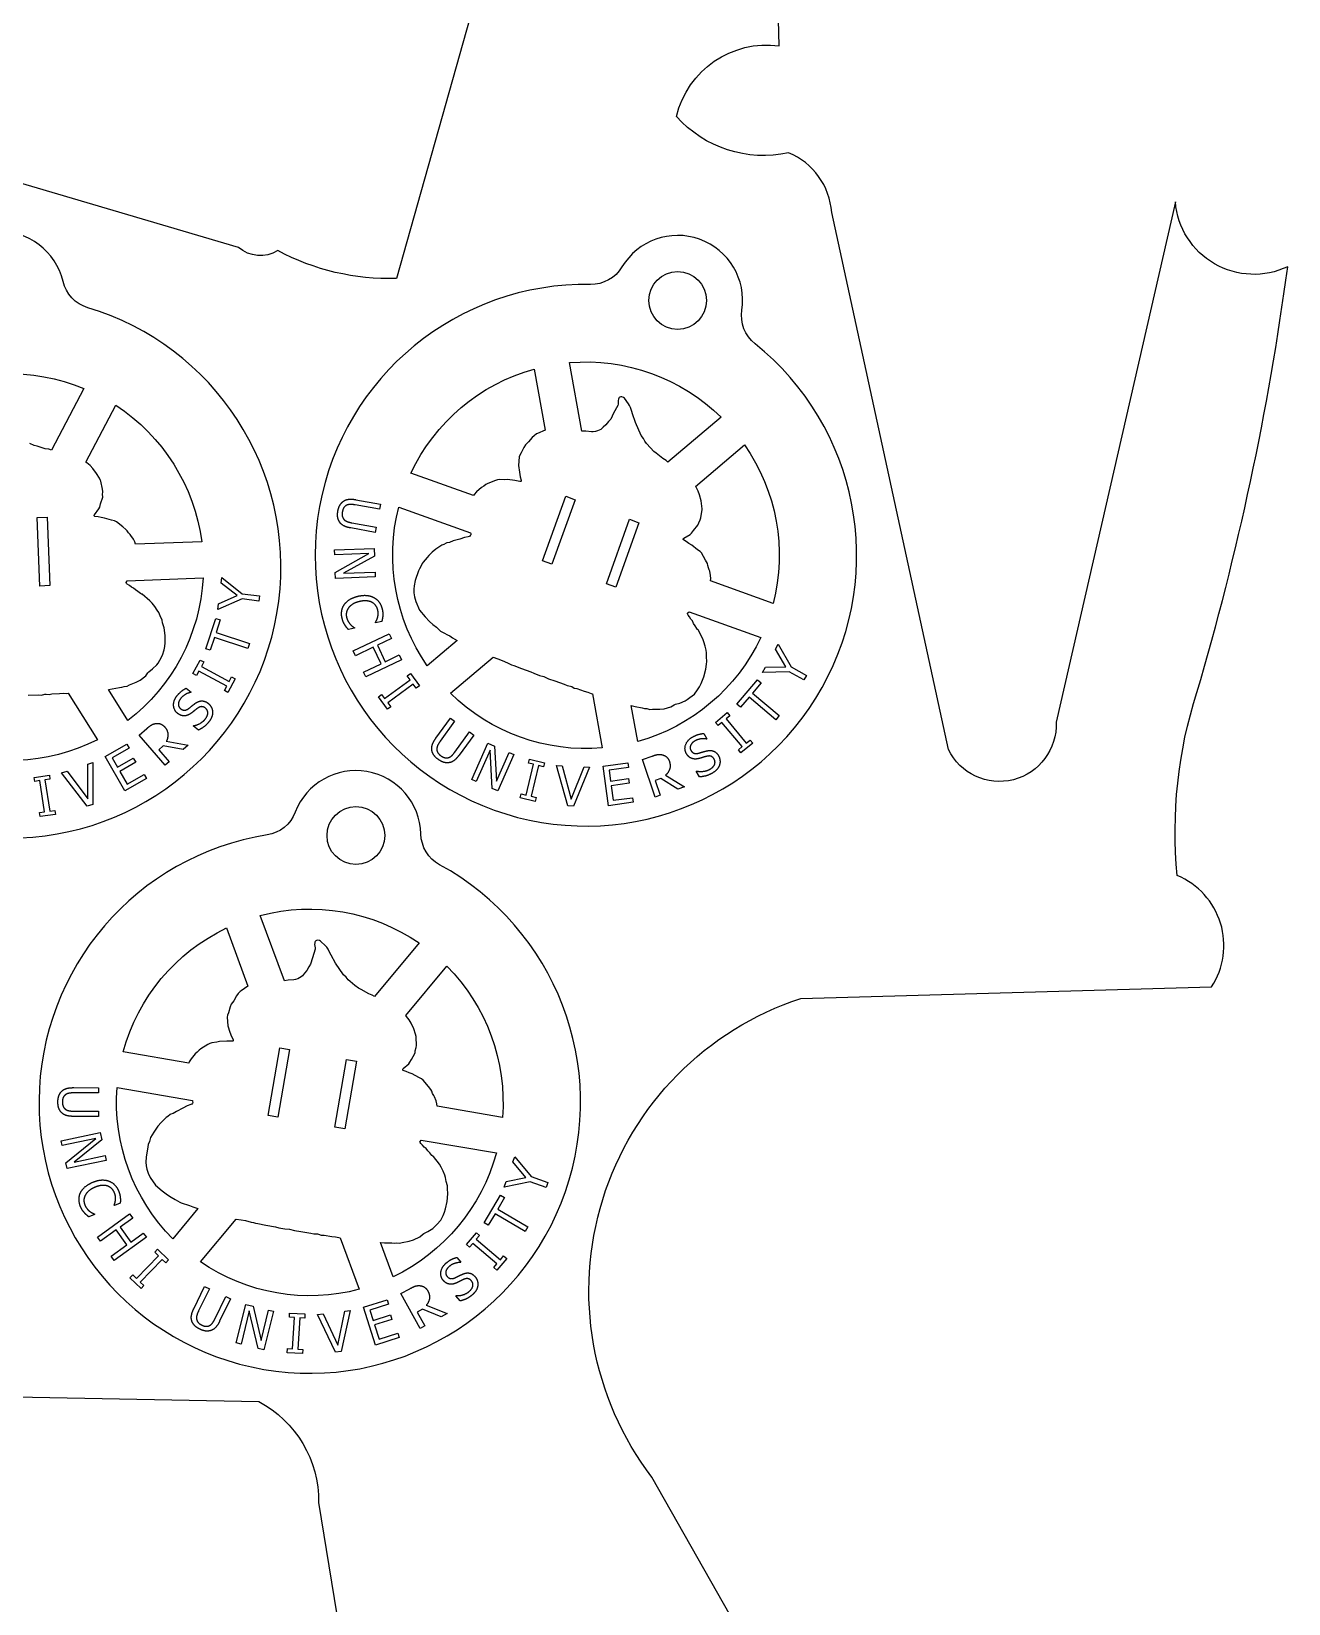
# Model space of a CAD drawing. Header units: millimetres. Extents: x 0 to 217, y 0 to 323.
# Drawn here: x 81.9 to 151.5, y 155.2 to 242.2 of the extents above; entities that cross this region are included whole.
import ezdxf

# ---------------------------------------------------------------- set-up
doc = ezdxf.new("R2010")
doc.units = ezdxf.units.MM
doc.layers.add('SCRAP_OUTLINE', color=8, linetype='Continuous')

msp = doc.modelspace()

# ---------------------------------------------------------------- linework, layer by layer
for points in [[(83.606, 228.398, 0.821365), (76.548, 228.128, -0.267689), (75.291, 226.575, 6.023346), (84.978, 226.946, -0.267689)], [(121.218, 226.808, 0.821365), (114.573, 229.201, -0.267689), (112.826, 228.232, 6.023346), (121.946, 224.947, -0.267689)], [(111.674, 223.903, -0.218412), (120.074, 220.878), (117.123, 218.384), (117.015, 218.48), (116.838, 218.589), (116.471, 218.89), (116.334, 218.987), (116.154, 219.177), (115.939, 219.432), (115.849, 219.555), (115.771, 219.709), (115.64, 219.871), (115.317, 220.579), (115.166, 221.06), (115.115, 221.192), (115.05, 221.41), (114.997, 221.535), (114.944, 221.626), (114.719, 221.927), (114.661, 221.972), (114.572, 222.001), (114.503, 222), (114.461, 221.987), (114.424, 221.963), (114.395, 221.928), (114.375, 221.882), (114.361, 221.807), (114.357, 221.608), (114.346, 221.531), (114.11, 221.097), (113.95, 220.772), (113.823, 220.639), (113.688, 220.459), (113.531, 220.333), (113.401, 220.207), (113.32, 220.162), (113.214, 220.123), (113.103, 220.093), (112.973, 220.071), (112.879, 220.066), (112.566, 220.105), (112.356, 220.107)], [(110.314, 220.166), (109.897, 219.983), (109.844, 219.954), (109.718, 219.857), (109.607, 219.747), (109.401, 219.508), (109.229, 219.347), (109.144, 219.207), (108.996, 218.898), (108.924, 218.775), (108.887, 218.678), (108.847, 218.196), (108.889, 217.836), (108.943, 217.574), (108.995, 217.399), (108.997, 217.355), (108.99, 217.337), (108.965, 217.319), (108.922, 217.321), (108.645, 217.376), (108.232, 217.429), (108.076, 217.415), (107.799, 217.428), (107.685, 217.409), (107.571, 217.371), (107.151, 217.203), (107.041, 217.152), (106.921, 217.059), (106.785, 216.987), (106.521, 216.75), (106.39, 216.604), (106.347, 216.54), (102.885, 217.787, -0.218412), (109.705, 223.549)], [(87.614, 213.842), (87.586, 213.969), (87.503, 214.125), (87.37, 214.32), (87.319, 214.383), (87.231, 214.473), (87.161, 214.583), (87.088, 214.668), (86.924, 214.811), (86.562, 215.09), (86.459, 215.144), (86.295, 215.178), (85.904, 215.296), (85.727, 215.319), (85.545, 215.368), (85.368, 215.385), (85.349, 215.396), (85.337, 215.415), (85.335, 215.447), (85.349, 215.48), (85.597, 215.805), (85.644, 215.906), (85.688, 216.073), (85.805, 216.444), (85.81, 216.486), (85.798, 216.584), (85.805, 216.769), (85.801, 216.891), (85.701, 217.335), (85.683, 217.377), (85.621, 217.498), (85.463, 217.754), (85.262, 218.031), (85.109, 218.198), (84.931, 218.353), (84.874, 218.387), (86.536, 221.539, -0.218412), (91.293, 213.983)], [(119.482, 211.81), (119.503, 211.938), (119.484, 212.114), (119.434, 212.345), (119.411, 212.422), (119.363, 212.539), (119.339, 212.667), (119.304, 212.773), (119.205, 212.967), (118.974, 213.362), (118.898, 213.45), (118.759, 213.543), (118.441, 213.799), (118.286, 213.887), (118.135, 214), (117.977, 214.082), (117.964, 214.099), (117.959, 214.121), (117.97, 214.152), (117.995, 214.177), (118.347, 214.385), (118.429, 214.462), (118.532, 214.6), (118.779, 214.9), (118.799, 214.937), (118.825, 215.032), (118.901, 215.201), (118.942, 215.316), (119.016, 215.765), (119.016, 215.811), (119.004, 215.947), (118.953, 216.243), (118.87, 216.575), (118.791, 216.787), (118.683, 216.998), (118.643, 217.051), (121.365, 219.35, -0.218412), (122.945, 210.562)], [(106.191, 214.47), (106.198, 214.438), (106.194, 214.362), (106.172, 214.321), (106.123, 214.28), (106.062, 214.255), (105.846, 214.223), (105.6, 214.134), (105.214, 214.029), (105.013, 213.949), (104.88, 213.929), (104.831, 213.912), (104.698, 213.825), (104.601, 213.793), (104.38, 213.651), (104.269, 213.574), (104.058, 213.404), (103.866, 213.215), (103.776, 213.114), (103.556, 212.852), (103.508, 212.781), (103.452, 212.641), (103.356, 212.488), (103.303, 212.367), (103.113, 211.827), (103.053, 211.546), (103.034, 211.354), (103.034, 211.157), (103.083, 210.924), (103.147, 210.677), (103.363, 210.199), (103.665, 209.833), (103.919, 209.567), (104.101, 209.402), (104.291, 209.245), (104.518, 209.037), (104.591, 208.994), (104.702, 208.946), (104.915, 208.818), (105.029, 208.776), (105.184, 208.665), (105.448, 208.52), (103.788, 207.117, -0.218412), (102.207, 215.905)], [(86.122, 205.806), (86.337, 205.836), (86.732, 205.912), (86.873, 205.932), (86.994, 205.966), (87.156, 205.987), (87.296, 206.054), (87.666, 206.203), (87.875, 206.32), (88.189, 206.553), (88.312, 206.723), (88.37, 206.786), (88.564, 206.936), (88.798, 207.161), (88.873, 207.263), (88.973, 207.422), (89.127, 207.701), (89.204, 207.988), (89.246, 208.187), (89.265, 208.378), (89.265, 208.785), (89.207, 209.21), (89.127, 209.492), (89.099, 209.633), (88.984, 209.873), (88.906, 210.067), (88.829, 210.192), (88.691, 210.388), (88.541, 210.577), (88.415, 210.717), (87.998, 211.076), (87.96, 211.082), (87.896, 211.109), (87.757, 211.227), (87.624, 211.314), (87.512, 211.413), (87.396, 211.476), (87.286, 211.559), (87.168, 211.629), (87.118, 211.675), (87.101, 211.717), (87.102, 211.733), (87.155, 211.823), (91.37, 211.984, -0.218412), (87.205, 204.086)], [(115.088, 204.918), (115.299, 204.865), (115.692, 204.788), (115.831, 204.753), (115.956, 204.74), (116.114, 204.698), (116.269, 204.708), (116.668, 204.708), (116.906, 204.738), (117.285, 204.837), (117.462, 204.948), (117.539, 204.984), (117.775, 205.051), (118.077, 205.171), (118.184, 205.239), (118.336, 205.348), (118.584, 205.55), (118.762, 205.787), (118.877, 205.955), (118.965, 206.125), (119.118, 206.502), (119.223, 206.918), (119.255, 207.209), (119.281, 207.351), (119.265, 207.616), (119.265, 207.826), (119.241, 207.971), (119.186, 208.204), (119.118, 208.435), (119.054, 208.612), (118.802, 209.101), (118.768, 209.121), (118.719, 209.171), (118.634, 209.332), (118.543, 209.462), (118.477, 209.596), (118.394, 209.698), (118.322, 209.816), (118.239, 209.925), (118.21, 209.987), (118.21, 210.032), (118.216, 210.046), (118.3, 210.11), (122.268, 208.681, -0.218412), (115.447, 202.918)], [(113.479, 202.564, -0.218412), (105.078, 205.589), (107.438, 207.583), (107.7, 207.494), (107.928, 207.406), (108.224, 207.268), (108.347, 207.224), (108.448, 207.17), (108.586, 207.134), (109, 206.961), (109.516, 206.775), (109.683, 206.698), (110.008, 206.581), (110.242, 206.512), (110.501, 206.39), (110.851, 206.284), (111.368, 206.098), (111.534, 206.019), (111.725, 205.99), (111.79, 205.966), (111.927, 205.881), (112.081, 205.859), (112.483, 205.715), (112.679, 205.659), (112.866, 205.58), (112.94, 205.563)], [(103.433, 197.8, 0.821365), (96.473, 199.003, -0.267689), (94.92, 197.745, 6.023346), (104.473, 196.094, -0.267689)], [(94.538, 193.282, -0.218412), (103.336, 191.762), (100.862, 188.793), (100.74, 188.869), (100.547, 188.946), (100.133, 189.178), (99.981, 189.25), (99.771, 189.406), (99.515, 189.62), (99.404, 189.725), (99.301, 189.863), (99.144, 190), (98.703, 190.642), (98.471, 191.089), (98.397, 191.21), (98.295, 191.414), (98.221, 191.527), (98.154, 191.607), (97.879, 191.865), (97.814, 191.899), (97.722, 191.912), (97.655, 191.9), (97.615, 191.879), (97.583, 191.85), (97.56, 191.809), (97.549, 191.761), (97.548, 191.684), (97.579, 191.488), (97.581, 191.41), (97.424, 190.942), (97.323, 190.594), (97.221, 190.44), (97.119, 190.24), (96.987, 190.089), (96.881, 189.943), (96.808, 189.883), (96.711, 189.827), (96.607, 189.779), (96.482, 189.734), (96.39, 189.713), (96.076, 189.697), (95.869, 189.662)], [(93.847, 189.366), (93.469, 189.113), (93.422, 189.075), (93.314, 188.958), (93.224, 188.83), (93.063, 188.56), (92.921, 188.371), (92.862, 188.218), (92.77, 187.888), (92.72, 187.755), (92.701, 187.653), (92.745, 187.171), (92.848, 186.823), (92.947, 186.575), (93.028, 186.412), (93.038, 186.368), (93.034, 186.349), (93.013, 186.328), (92.971, 186.322), (92.688, 186.328), (92.272, 186.309), (92.121, 186.268), (91.847, 186.232), (91.737, 186.194), (91.632, 186.137), (91.247, 185.899), (91.148, 185.829), (91.046, 185.716), (90.924, 185.622), (90.705, 185.343), (90.602, 185.176), (90.571, 185.106), (86.944, 185.732, -0.218412), (92.66, 192.592)], [(104.327, 182.728), (104.326, 182.859), (104.277, 183.028), (104.187, 183.247), (104.151, 183.319), (104.083, 183.425), (104.038, 183.548), (103.984, 183.646), (103.853, 183.82), (103.557, 184.168), (103.468, 184.242), (103.314, 184.309), (102.956, 184.506), (102.788, 184.566), (102.62, 184.652), (102.45, 184.705), (102.434, 184.719), (102.426, 184.74), (102.431, 184.772), (102.451, 184.801), (102.762, 185.068), (102.829, 185.157), (102.907, 185.311), (103.098, 185.649), (103.111, 185.689), (103.121, 185.788), (103.166, 185.968), (103.187, 186.088), (103.181, 186.543), (103.173, 186.588), (103.138, 186.719), (103.036, 187.003), (102.897, 187.315), (102.782, 187.51), (102.64, 187.699), (102.591, 187.744), (104.872, 190.481, -0.218412), (107.955, 182.101)], [(90.776, 183.041), (90.788, 183.01), (90.797, 182.935), (90.783, 182.89), (90.742, 182.841), (90.687, 182.807), (90.479, 182.737), (90.252, 182.606), (89.891, 182.436), (89.706, 182.323), (89.579, 182.279), (89.534, 182.254), (89.418, 182.145), (89.328, 182.097), (89.135, 181.919), (89.039, 181.824), (88.861, 181.62), (88.704, 181.401), (88.634, 181.286), (88.462, 180.989), (88.427, 180.911), (88.397, 180.764), (88.329, 180.596), (88.297, 180.468), (88.204, 179.902), (88.194, 179.616), (88.208, 179.423), (88.243, 179.23), (88.331, 179.008), (88.437, 178.776), (88.733, 178.343), (89.093, 178.035), (89.39, 177.817), (89.598, 177.687), (89.812, 177.564), (90.072, 177.399), (90.152, 177.369), (90.269, 177.341), (90.501, 177.252), (90.621, 177.231), (90.792, 177.148), (91.077, 177.051), (89.686, 175.382, -0.218412), (86.604, 183.762)], [(101.197, 175.178), (101.413, 175.163), (101.815, 175.155), (101.957, 175.145), (102.083, 175.154), (102.245, 175.14), (102.396, 175.177), (102.789, 175.246), (103.018, 175.317), (103.374, 175.48), (103.53, 175.62), (103.599, 175.669), (103.82, 175.776), (104.096, 175.947), (104.19, 176.032), (104.321, 176.166), (104.53, 176.408), (104.664, 176.672), (104.748, 176.858), (104.805, 177.041), (104.89, 177.438), (104.922, 177.866), (104.902, 178.158), (104.904, 178.303), (104.841, 178.561), (104.806, 178.768), (104.756, 178.906), (104.661, 179.126), (104.555, 179.342), (104.461, 179.505), (104.127, 179.943), (104.091, 179.957), (104.034, 179.997), (103.923, 180.141), (103.81, 180.254), (103.722, 180.374), (103.622, 180.46), (103.531, 180.564), (103.43, 180.656), (103.391, 180.712), (103.383, 180.757), (103.387, 180.772), (103.458, 180.849), (107.614, 180.131, -0.218412), (101.898, 173.271)], [(100.021, 172.581, -0.218412), (91.223, 174.101), (93.2, 176.475), (93.473, 176.432), (93.714, 176.385), (94.029, 176.301), (94.158, 176.278), (94.267, 176.243), (94.409, 176.231), (94.846, 176.133), (95.387, 176.04), (95.564, 175.993), (95.905, 175.934), (96.148, 175.906), (96.423, 175.832), (96.787, 175.788), (97.328, 175.694), (97.505, 175.645), (97.699, 175.65), (97.767, 175.637), (97.917, 175.578), (98.072, 175.583), (98.493, 175.51), (98.696, 175.49), (98.894, 175.444), (98.969, 175.44)]]:
    msp.add_lwpolyline(points, format="xyb", close=True)
for points in [[(75.845, 222.13, -0.218412), (84.767, 222.472), (82.964, 219.054), (82.829, 219.102), (82.624, 219.137), (82.171, 219.279), (82.008, 219.318), (81.769, 219.426)], [(81.682, 205.485), (82.231, 205.506), (82.414, 205.495), (82.603, 205.54), (82.672, 205.542), (82.831, 205.515), (82.982, 205.552), (83.408, 205.569), (83.611, 205.591), (83.815, 205.587), (83.889, 205.599), (85.512, 203.021, -0.218412), (76.59, 202.679)]]:
    msp.add_lwpolyline(points, format="xyb")
for points in [[(99.836, 216.311), (101.187, 216.071), (101.136, 215.783), (99.784, 216.023)], [(99.601, 215.033), (100.959, 214.791), (100.908, 214.503), (99.556, 214.744)], [(99.752, 209.221), (99.757, 209.2), (99.418, 209.117)], [(101.267, 209.571), (100.924, 209.487), (100.919, 209.509)], [(90.43, 205.872), (90.706, 205.658), (90.693, 205.641)], [(91.118, 203.553), (90.828, 203.778), (90.841, 203.795)], [(104.263, 203.1), (105.068, 204.212), (105.305, 204.041), (104.5, 202.929)], [(89.326, 202.93), (90.545, 202.72), (90.258, 202.471), (89.159, 202.676), (88.906, 202.456), (89.48, 201.795), (89.259, 201.604), (87.817, 203.265), (88.245, 203.636)], [(105.312, 202.332), (106.121, 203.45), (106.358, 203.279), (105.553, 202.167)], [(119.107, 203.365), (119.282, 203.063), (119.264, 203.053)], [(116.981, 201.051), (118.032, 200.4), (117.673, 200.277), (116.731, 200.878), (116.414, 200.769), (116.699, 199.942), (116.422, 199.846), (115.707, 201.927), (116.243, 202.111)], [(118.876, 200.958), (118.691, 201.275), (118.71, 201.286)], [(84.198, 183.75), (85.57, 183.748), (85.57, 183.455), (84.197, 183.458)], [(84.188, 182.45), (85.568, 182.448), (85.568, 182.156), (84.195, 182.158)], [(85.347, 176.753), (85.355, 176.733), (85.036, 176.592)], [(86.778, 177.361), (86.455, 177.218), (86.445, 177.239)], [(105.424, 174.347), (105.649, 174.08), (105.633, 174.066)], [(90.852, 171.508), (91.451, 172.743), (91.714, 172.616), (91.115, 171.381)], [(103.732, 171.699), (104.881, 171.24), (104.549, 171.056), (103.516, 171.485), (103.223, 171.323), (103.647, 170.557), (103.391, 170.416), (102.326, 172.34), (102.822, 172.615)], [(92.018, 170.934), (92.621, 172.176), (92.884, 172.048), (92.284, 170.813)], [(105.615, 171.936), (105.378, 172.217), (105.394, 172.231)]]:
    msp.add_lwpolyline(points)
for points in [[(111.978, 216.312), (110.69, 212.735), (110.174, 212.921), (111.462, 216.498)], [(82.728, 215.349), (82.874, 211.551), (82.326, 211.53), (82.18, 215.328)], [(115.516, 215.038), (114.228, 211.461), (113.712, 211.647), (115, 215.224)], [(100.901, 212.033), (98.703, 211.956), (98.691, 212.283), (100.552, 213.323), (98.657, 213.256), (98.647, 213.529), (100.846, 213.607), (100.86, 213.191), (99.151, 212.244), (100.892, 212.306)], [(92.369, 211.689), (92.407, 211.996), (93.532, 211.107), (94.498, 210.987), (94.462, 210.697), (93.526, 210.813), (92.187, 210.231), (92.227, 210.553), (93.258, 210.998)], [(93.932, 208.349), (93.84, 208.072), (91.999, 208.68), (91.767, 207.979), (91.52, 208.061), (92.075, 209.74), (92.322, 209.659), (92.09, 208.958)], [(102.364, 207.448), (100.38, 206.496), (100.254, 206.76), (101.225, 207.226), (100.787, 208.139), (99.816, 207.673), (99.689, 207.937), (101.673, 208.888), (101.799, 208.625), (101.021, 208.251), (101.459, 207.338), (102.237, 207.712)], [(123.083, 208.032), (123.234, 208.303), (123.944, 207.057), (124.795, 206.584), (124.653, 206.328), (123.829, 206.787), (122.369, 206.749), (122.527, 207.032), (123.649, 207.058)], [(92.948, 206.498), (93.146, 206.392), (92.744, 205.64), (92.546, 205.746), (92.678, 205.993), (91.134, 206.819), (91.002, 206.572), (90.804, 206.678), (91.206, 207.429), (91.404, 207.323), (91.272, 207.076), (92.816, 206.251)], [(101.761, 204.837), (101.579, 204.705), (101.078, 205.394), (101.259, 205.526), (101.424, 205.3), (102.84, 206.33), (102.675, 206.556), (102.857, 206.688), (103.358, 205.999), (103.176, 205.867), (103.012, 206.094), (101.596, 205.063)], [(123.282, 204.351), (123.093, 204.128), (121.613, 205.382), (121.136, 204.818), (120.937, 204.987), (122.081, 206.336), (122.279, 206.168), (121.802, 205.605)], [(121.676, 203.002), (121.82, 202.83), (121.166, 202.284), (121.022, 202.456), (121.237, 202.636), (120.114, 203.979), (119.899, 203.8), (119.755, 203.972), (120.41, 204.519), (120.554, 204.346), (120.339, 204.167), (121.461, 202.823)], [(88.229, 200.869), (87.034, 200.186), (85.943, 202.096), (87.138, 202.779), (87.267, 202.553), (86.326, 202.015), (86.625, 201.492), (87.502, 201.993), (87.632, 201.767), (86.754, 201.266), (87.159, 200.557), (88.1, 201.095)], [(108.579, 202.199), (107.692, 200.185), (107.392, 200.317), (107.266, 202.446), (106.501, 200.709), (106.252, 200.819), (107.138, 202.833), (107.518, 202.666), (107.627, 200.714), (108.329, 202.309)], [(84.984, 201.669), (85.267, 201.763), (85.25, 199.437), (84.951, 199.336), (83.531, 201.18), (83.829, 201.28), (84.989, 199.742)], [(109.82, 199.822), (109.768, 199.603), (108.939, 199.801), (108.991, 200.019), (109.263, 199.954), (109.669, 201.657), (109.397, 201.722), (109.449, 201.941), (110.278, 201.743), (110.226, 201.525), (109.953, 201.59), (109.548, 199.886)], [(112.483, 201.508), (112.78, 201.49), (111.893, 199.339), (111.578, 199.358), (110.953, 201.599), (111.266, 201.581), (111.766, 199.72)], [(115.192, 199.551), (113.828, 199.366), (113.532, 201.546), (114.896, 201.731), (114.931, 201.473), (113.857, 201.327), (113.938, 200.73), (114.939, 200.866), (114.974, 200.608), (113.973, 200.472), (114.083, 199.663), (115.157, 199.809)], [(83.147, 199.107), (83.181, 198.885), (82.338, 198.758), (82.304, 198.98), (82.581, 199.022), (82.319, 200.753), (82.042, 200.711), (82.009, 200.933), (82.851, 201.06), (82.885, 200.838), (82.608, 200.796), (82.87, 199.065)], [(96.155, 185.859), (95.508, 182.113), (94.967, 182.207), (95.615, 185.953)], [(99.861, 185.219), (99.214, 181.473), (98.673, 181.566), (99.32, 185.312)], [(85.99, 179.722), (83.838, 179.264), (83.77, 179.585), (85.422, 180.932), (83.567, 180.537), (83.51, 180.803), (85.662, 181.262), (85.748, 180.855), (84.229, 179.626), (85.933, 179.989)], [(108.53, 179.634), (108.631, 179.927), (109.547, 178.823), (110.467, 178.505), (110.371, 178.228), (109.48, 178.537), (108.049, 178.245), (108.155, 178.552), (109.256, 178.773)], [(109.365, 176.042), (109.217, 175.79), (107.542, 176.768), (107.17, 176.131), (106.945, 176.262), (107.837, 177.789), (108.062, 177.658), (107.69, 177.02)], [(88.226, 175.46), (86.438, 174.179), (86.268, 174.416), (87.143, 175.044), (86.553, 175.867), (85.678, 175.239), (85.508, 175.477), (87.296, 176.759), (87.466, 176.521), (86.765, 176.018), (87.355, 175.195), (88.056, 175.698)], [(108.017, 174.436), (108.189, 174.291), (107.64, 173.639), (107.468, 173.784), (107.648, 173.998), (106.31, 175.127), (106.129, 174.913), (105.957, 175.057), (106.507, 175.709), (106.678, 175.564), (106.498, 175.35), (107.837, 174.222)], [(88.086, 172.784), (87.93, 172.623), (87.317, 173.214), (87.473, 173.376), (87.674, 173.182), (88.889, 174.442), (88.688, 174.636), (88.844, 174.798), (89.457, 174.206), (89.301, 174.045), (89.1, 174.239), (87.885, 172.979)], [(95.259, 171.37), (94.735, 169.233), (94.417, 169.311), (93.922, 171.385), (93.471, 169.543), (93.206, 169.608), (93.729, 171.744), (94.133, 171.646), (94.579, 169.743), (94.994, 171.435)], [(102.231, 169.911), (100.92, 169.492), (100.25, 171.587), (101.561, 172.006), (101.64, 171.758), (100.608, 171.428), (100.791, 170.854), (101.754, 171.162), (101.833, 170.914), (100.87, 170.606), (101.119, 169.828), (102.152, 170.159)], [(96.894, 169.245), (96.88, 169.02), (96.03, 169.071), (96.043, 169.295), (96.322, 169.279), (96.426, 171.026), (96.147, 171.043), (96.16, 171.267), (97.011, 171.217), (96.997, 170.992), (96.718, 171.009), (96.614, 169.261)], [(99.224, 171.368), (99.519, 171.402), (99.019, 169.13), (98.705, 169.093), (97.7, 171.192), (98.012, 171.228), (98.827, 169.483)]]:
    msp.add_lwpolyline(points, close=True)
for centre in [(117.659, 227.346), (99.834, 197.712)]:
    msp.add_circle(centre, 1.6)
for points in [[(98.836, 215.682), (98.87, 215.873), (99.021, 216.139), (99.139, 216.222)], [(99.331, 216.008), (99.233, 215.966), (99.107, 215.782), (99.082, 215.638)], [(99.139, 216.222), (99.271, 216.316), (99.604, 216.353), (99.836, 216.311)], [(99.784, 216.023), (99.633, 216.05), (99.423, 216.048), (99.331, 216.008)], [(98.933, 215.069), (98.85, 215.19), (98.8, 215.482), (98.836, 215.682)], [(99.556, 214.744), (99.33, 214.784), (99.023, 214.933), (98.933, 215.069)], [(99.082, 215.638), (99.058, 215.503), (99.11, 215.276), (99.187, 215.203)], [(99.187, 215.203), (99.26, 215.134), (99.455, 215.059), (99.601, 215.033)], [(99.183, 210.493), (99.29, 210.655), (99.671, 210.897), (99.941, 210.964)], [(99.941, 210.964), (100.209, 211.03), (100.641, 210.991), (100.82, 210.897)], [(100.706, 210.636), (100.575, 210.699), (100.22, 210.718), (100.014, 210.668)], [(100.82, 210.897), (100.995, 210.804), (101.232, 210.491), (101.285, 210.275)], [(99.071, 209.737), (99.02, 209.944), (99.074, 210.33), (99.183, 210.493)], [(99.416, 210.311), (99.333, 210.196), (99.285, 209.928), (99.318, 209.793)], [(100.014, 210.668), (99.794, 210.614), (99.503, 210.43), (99.416, 210.311)], [(101.042, 210.217), (101.009, 210.354), (100.836, 210.57), (100.706, 210.636)], [(101.038, 209.794), (101.063, 209.886), (101.073, 210.092), (101.042, 210.217)], [(101.322, 209.886), (101.317, 209.811), (101.288, 209.651), (101.267, 209.571)], [(101.285, 210.275), (101.311, 210.168), (101.327, 209.971), (101.322, 209.886)], [(99.227, 209.371), (99.173, 209.457), (99.103, 209.608), (99.071, 209.737)], [(99.418, 209.117), (99.368, 209.18), (99.277, 209.289), (99.227, 209.371)], [(99.318, 209.793), (99.348, 209.671), (99.46, 209.476), (99.525, 209.406)], [(99.525, 209.406), (99.589, 209.339), (99.711, 209.246), (99.752, 209.221)], [(100.919, 209.509), (100.944, 209.556), (101.012, 209.697), (101.038, 209.794)], [(89.916, 205.442), (90.03, 205.589), (90.289, 205.803), (90.43, 205.872)], [(90.693, 205.641), (90.552, 205.617), (90.239, 205.445), (90.128, 205.303)], [(89.96, 204.472), (89.749, 204.636), (89.718, 205.187), (89.916, 205.442)], [(90.128, 205.303), (90.004, 205.142), (90, 204.827), (90.123, 204.731)], [(90.123, 204.731), (90.233, 204.646), (90.454, 204.661), (90.569, 204.748)], [(90.569, 204.748), (90.646, 204.806), (90.861, 204.98), (90.937, 205.034)], [(91.06, 204.762), (90.976, 204.699), (90.841, 204.59), (90.738, 204.509)], [(90.937, 205.034), (91.131, 205.17), (91.481, 205.165), (91.643, 205.039)], [(91.493, 204.77), (91.389, 204.851), (91.179, 204.848), (91.06, 204.762)], [(91.482, 204.157), (91.631, 204.349), (91.624, 204.668), (91.493, 204.77)], [(91.643, 205.039), (91.746, 204.959), (91.879, 204.723), (91.89, 204.595)], [(88.245, 203.636), (88.387, 203.76), (88.607, 203.897), (88.743, 203.916)], [(88.743, 203.916), (88.88, 203.935), (89.134, 203.847), (89.247, 203.716)], [(90.361, 204.341), (90.262, 204.332), (90.061, 204.393), (89.96, 204.472)], [(90.738, 204.509), (90.644, 204.438), (90.462, 204.351), (90.361, 204.341)], [(90.841, 203.795), (91.036, 203.826), (91.379, 204.023), (91.482, 204.157)], [(91.696, 204.019), (91.549, 203.83), (91.265, 203.627), (91.118, 203.553)], [(91.89, 204.595), (91.901, 204.453), (91.819, 204.178), (91.696, 204.019)], [(89.247, 203.716), (89.405, 203.535), (89.433, 203.127), (89.326, 202.93)], [(104.041, 202.433), (104.014, 202.594), (104.125, 202.909), (104.263, 203.1)], [(104.5, 202.929), (104.41, 202.804), (104.321, 202.614), (104.316, 202.513)], [(118.146, 202.244), (118.012, 202.475), (118.191, 202.997), (118.469, 203.16)], [(118.614, 202.951), (118.438, 202.848), (118.317, 202.557), (118.395, 202.423)], [(118.469, 203.16), (118.63, 203.253), (118.95, 203.355), (119.107, 203.365)], [(119.264, 203.053), (119.125, 203.083), (118.769, 203.041), (118.614, 202.951)], [(104.395, 201.926), (104.238, 202.04), (104.064, 202.292), (104.041, 202.433)], [(104.316, 202.513), (104.312, 202.407), (104.423, 202.214), (104.542, 202.128)], [(104.542, 202.128), (104.653, 202.048), (104.88, 201.996), (104.979, 202.034)], [(104.979, 202.034), (105.073, 202.069), (105.225, 202.212), (105.312, 202.332)], [(105.553, 202.167), (105.418, 201.98), (105.151, 201.769), (104.99, 201.747)], [(116.243, 202.111), (116.422, 202.173), (116.676, 202.217), (116.81, 202.184)], [(116.81, 202.184), (116.944, 202.151), (117.147, 201.973), (117.203, 201.81)], [(118.47, 201.972), (118.374, 202.001), (118.211, 202.133), (118.146, 202.244)], [(118.395, 202.423), (118.465, 202.303), (118.676, 202.234), (118.815, 202.272)], [(118.815, 202.272), (118.908, 202.297), (119.173, 202.376), (119.263, 202.398)], [(119.276, 202.1), (119.173, 202.074), (119.007, 202.022), (118.882, 201.987)], [(119.263, 202.398), (119.494, 202.452), (119.816, 202.316), (119.919, 202.139)], [(119.679, 201.945), (119.613, 202.059), (119.418, 202.136), (119.276, 202.1)], [(119.919, 202.139), (119.985, 202.026), (120.02, 201.757), (119.982, 201.634)], [(104.99, 201.747), (104.844, 201.725), (104.56, 201.807), (104.395, 201.926)], [(117.203, 201.81), (117.281, 201.582), (117.154, 201.193), (116.981, 201.051)], [(118.882, 201.987), (118.768, 201.955), (118.567, 201.943), (118.47, 201.972)], [(118.71, 201.286), (118.903, 201.242), (119.294, 201.296), (119.44, 201.381)], [(119.586, 201.173), (119.379, 201.053), (119.04, 200.971), (118.876, 200.958)], [(119.44, 201.381), (119.65, 201.503), (119.763, 201.802), (119.679, 201.945)], [(119.982, 201.634), (119.939, 201.498), (119.76, 201.274), (119.586, 201.173)], [(83.527, 183.541), (83.641, 183.656), (83.962, 183.75), (84.198, 183.75)], [(83.323, 182.956), (83.323, 183.151), (83.425, 183.439), (83.527, 183.541)], [(83.525, 182.369), (83.422, 182.475), (83.322, 182.753), (83.323, 182.956)], [(83.753, 183.364), (83.664, 183.305), (83.572, 183.102), (83.572, 182.956)], [(83.572, 182.956), (83.572, 182.819), (83.662, 182.605), (83.752, 182.546)], [(84.197, 183.458), (84.044, 183.458), (83.837, 183.419), (83.753, 183.364)], [(84.195, 182.158), (83.965, 182.158), (83.637, 182.252), (83.525, 182.369)], [(83.752, 182.546), (83.835, 182.49), (84.04, 182.451), (84.188, 182.45)], [(84.565, 177.906), (84.642, 178.085), (84.976, 178.39), (85.23, 178.502)], [(85.23, 178.502), (85.483, 178.613), (85.915, 178.65), (86.107, 178.589)], [(86.107, 178.589), (86.296, 178.528), (86.583, 178.261), (86.673, 178.057)], [(84.586, 177.142), (84.5, 177.338), (84.486, 177.727), (84.565, 177.906)], [(84.827, 177.769), (84.765, 177.64), (84.763, 177.368), (84.82, 177.241)], [(85.353, 178.223), (85.146, 178.132), (84.891, 177.9), (84.827, 177.769)], [(86.041, 178.312), (85.9, 178.351), (85.547, 178.309), (85.353, 178.223)], [(86.444, 177.958), (86.387, 178.087), (86.18, 178.27), (86.041, 178.312)], [(86.513, 177.54), (86.522, 177.636), (86.496, 177.84), (86.444, 177.958)], [(86.673, 178.057), (86.718, 177.956), (86.767, 177.765), (86.777, 177.68)], [(86.777, 177.68), (86.785, 177.605), (86.784, 177.443), (86.778, 177.361)], [(84.803, 176.809), (84.735, 176.885), (84.64, 177.022), (84.586, 177.142)], [(85.036, 176.592), (84.975, 176.645), (84.866, 176.738), (84.803, 176.809)], [(84.82, 177.241), (84.871, 177.125), (85.015, 176.953), (85.091, 176.895)], [(85.091, 176.895), (85.166, 176.841), (85.302, 176.77), (85.347, 176.753)], [(86.445, 177.239), (86.462, 177.29), (86.505, 177.441), (86.513, 177.54)], [(104.832, 174.034), (104.974, 174.153), (105.271, 174.309), (105.424, 174.347)], [(104.673, 173.076), (104.5, 173.28), (104.586, 173.826), (104.832, 174.034)], [(105.01, 173.853), (104.855, 173.722), (104.786, 173.414), (104.886, 173.296)], [(104.886, 173.296), (104.976, 173.189), (105.196, 173.158), (105.327, 173.219)], [(105.633, 174.066), (105.491, 174.072), (105.148, 173.969), (105.01, 173.853)], [(105.327, 173.219), (105.413, 173.26), (105.661, 173.385), (105.746, 173.422)], [(105.746, 173.422), (105.964, 173.515), (106.305, 173.437), (106.437, 173.28)], [(106.437, 173.28), (106.521, 173.181), (106.602, 172.922), (106.586, 172.794)], [(102.822, 172.615), (102.987, 172.706), (103.23, 172.794), (103.368, 172.785)], [(103.368, 172.785), (103.505, 172.775), (103.735, 172.636), (103.819, 172.484)], [(103.819, 172.484), (103.936, 172.274), (103.879, 171.869), (103.732, 171.699)], [(105.039, 172.864), (104.94, 172.876), (104.756, 172.978), (104.673, 173.076)], [(105.442, 172.95), (105.335, 172.9), (105.139, 172.853), (105.039, 172.864)], [(105.394, 172.231), (105.592, 172.22), (105.968, 172.342), (106.097, 172.451)], [(105.81, 173.131), (105.714, 173.087), (105.559, 173.007), (105.442, 172.95)], [(106.234, 173.048), (106.149, 173.149), (105.944, 173.19), (105.81, 173.131)], [(106.097, 172.451), (106.282, 172.608), (106.341, 172.921), (106.234, 173.048)], [(106.586, 172.794), (106.568, 172.653), (106.43, 172.401), (106.277, 172.271)], [(106.277, 172.271), (106.094, 172.117), (105.774, 171.977), (105.615, 171.936)], [(90.749, 170.813), (90.694, 170.966), (90.749, 171.296), (90.852, 171.508)], [(91.186, 170.375), (91.011, 170.46), (90.796, 170.677), (90.749, 170.813)], [(91.115, 171.381), (91.048, 171.243), (90.993, 171.039), (91.006, 170.94)], [(91.006, 170.94), (91.02, 170.834), (91.163, 170.664), (91.295, 170.6)], [(91.743, 170.583), (91.829, 170.634), (91.954, 170.801), (92.018, 170.934)], [(92.284, 170.813), (92.184, 170.606), (91.957, 170.352), (91.802, 170.302)], [(91.802, 170.302), (91.663, 170.255), (91.369, 170.286), (91.186, 170.375)], [(91.295, 170.6), (91.419, 170.54), (91.651, 170.528), (91.743, 170.583)]]:
    msp.add_open_spline(points, degree=2)
at = {"layer": 'SCRAP_OUTLINE'}
for points in [[(115.074, 274.629), (102.08, 228.561, -0.130895), (95.502, 230.105, -0.331119), (93.334, 230.286), (74.917, 235.713), (70.769, 236.747), (54.588, 241.663), (54.53, 244.796)], [(148.535, 105.263), (116.232, 162.174, -0.516446), (124.479, 188.687), (147.238, 189.329, 0.469555), (145.343, 195.493, -0.10286), (146.428, 205.634, 0.038516), (151.459, 229.214, -0.525282), (145.237, 232.799), (138.628, 203.986, -0.813786), (132.66, 202.478), (126.196, 232.217, 0.282666), (123.806, 235.526, -0.273128), (117.595, 237.54, -0.38535), (123.29, 241.447), (123.111, 247.962, -0.097313)]]:
    msp.add_lwpolyline(points, format="xyb", dxfattribs=at)
msp.add_lwpolyline([(94.011, 5.262), (51.904, 5.405), (48.261, 7.091), (34.377, 72.421), (34.748, 100.675), (38.213, 116.234), (43.685, 138.495), (49.123, 162.986, -0.309119), (53.912, 167.146), (94.45, 166.367, -0.281134), (97.765, 160.767), (106.941, 104.549), (106.625, 69.329), (97.914, 21.102, -0.088464)], format="xyb", close=True, dxfattribs=at)

doc.saveas('drawing.dxf')
